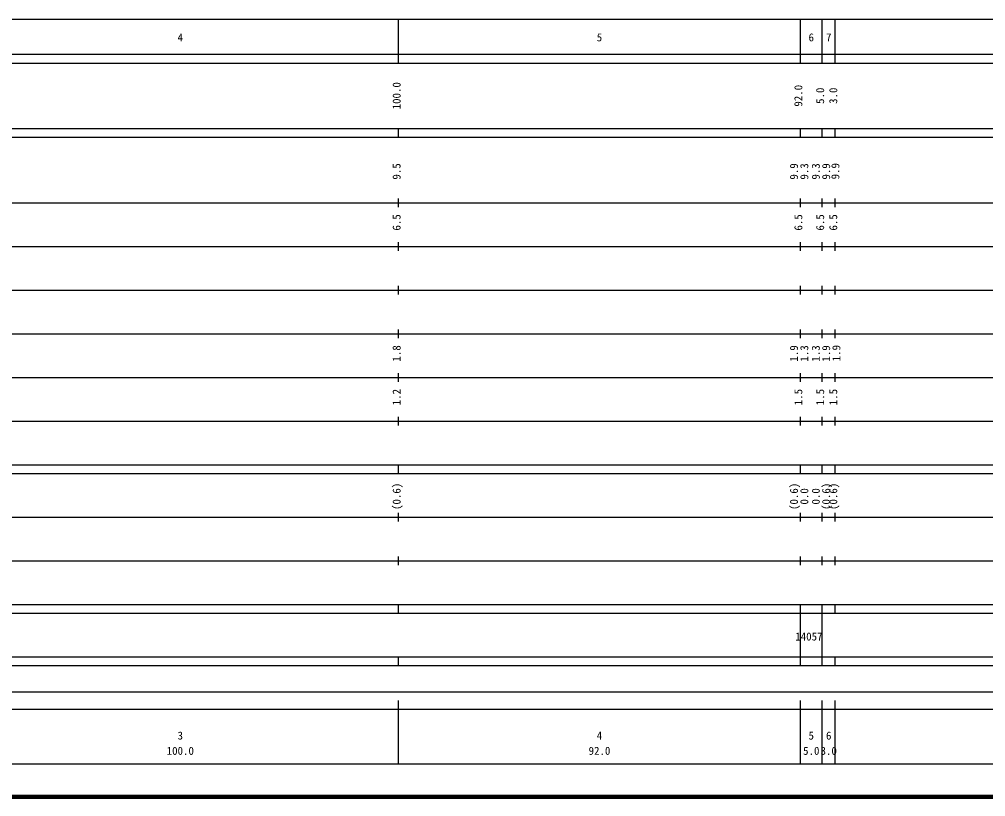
# Model space of a CAD drawing. Units: millimetres on the paper, enlarged 1000 times. Extents: x 40000 to 680000, y 20000 to 380000.
# Drawn here: x 281135 to 502446, y 20000 to 198000 of the extents above; entities that cross this region are included whole.
import ezdxf
from ezdxf.enums import TextEntityAlignment as Align

# ---------------------------------------------------------------- set-up
doc = ezdxf.new("R2010")
doc.units = ezdxf.units.MM
doc.header["$LTSCALE"] = 1000
doc.layers.add('M-TTL', color=2, linetype='Continuous', lineweight=140)
doc.layers.add('M-TTL-BAND', color=7, linetype='Continuous', lineweight=25)
doc.styles.add('ＭＳ ゴシック', font='')
doc.styles.get('ＭＳ ゴシック').set_extended_font_data('MS Gothic')

msp = doc.modelspace()

# ---------------------------------------------------------------- linework, layer by layer
at = {"layer": 'M-TTL'}
msp.add_line((40000, 20000), (680000, 20000), dxfattribs=at)
at = {"layer": 'M-TTL-BAND'}
for p, q in [((68000, 198000), (579000, 198000)), ((368000, 188000), (368000, 198000)), ((460000, 188000), (460000, 198000)), ((465000, 188000), (465000, 198000)), ((468000, 188000), (468000, 198000)), ((40000, 190000), (579000, 190000)), ((40000, 188000), (579000, 188000)), ((40000, 173000), (579000, 173000)), ((368000, 171000), (368000, 173000)), ((460000, 171000), (460000, 173000)), ((465000, 171000), (465000, 173000)), ((468000, 171000), (468000, 173000)), ((40000, 171000), (579000, 171000)), ((40000, 156000), (579000, 156000)), ((368000, 155000), (368000, 157000)), ((460000, 155000), (460000, 157000)), ((465000, 155000), (465000, 157000)), ((468000, 155000), (468000, 157000)), ((368000, 145000), (368000, 147000)), ((460000, 145000), (460000, 147000)), ((465000, 145000), (465000, 147000)), ((468000, 145000), (468000, 147000)), ((46000, 146000), (579000, 146000)), ((52000, 136000), (579000, 136000)), ((368000, 135000), (368000, 137000)), ((460000, 135000), (460000, 137000)), ((465000, 135000), (465000, 137000)), ((468000, 135000), (468000, 137000)), ((368000, 125000), (368000, 127000)), ((460000, 125000), (460000, 127000)), ((465000, 125000), (465000, 127000)), ((468000, 125000), (468000, 127000)), ((46000, 126000), (579000, 126000)), ((52000, 116000), (579000, 116000)), ((368000, 115000), (368000, 117000)), ((460000, 115000), (460000, 117000)), ((465000, 115000), (465000, 117000)), ((468000, 115000), (468000, 117000)), ((368000, 105000), (368000, 107000)), ((460000, 105000), (460000, 107000)), ((465000, 105000), (465000, 107000)), ((468000, 105000), (468000, 107000)), ((46000, 106000), (579000, 106000)), ((40000, 96000), (579000, 96000)), ((368000, 94000), (368000, 96000)), ((460000, 94000), (460000, 96000)), ((465000, 94000), (465000, 96000)), ((468000, 94000), (468000, 96000)), ((40000, 94000), (579000, 94000)), ((368000, 83000), (368000, 85000)), ((460000, 83000), (460000, 85000)), ((465000, 83000), (465000, 85000)), ((468000, 83000), (468000, 85000)), ((49000, 84000), (579000, 84000)), ((40000, 74000), (579000, 74000)), ((368000, 73000), (368000, 75000)), ((460000, 73000), (460000, 75000)), ((465000, 73000), (465000, 75000)), ((468000, 73000), (468000, 75000)), ((40000, 64000), (579000, 64000)), ((40000, 62000), (579000, 62000)), ((368000, 62000), (368000, 64000)), ((460000, 62000), (460000, 64000)), ((460000, 52000), (460000, 62000)), ((465000, 62000), (465000, 64000)), ((465000, 52000), (465000, 62000)), ((468000, 62000), (468000, 64000)), ((40000, 52000), (579000, 52000)), ((368000, 50000), (368000, 52000)), ((460000, 50000), (460000, 52000)), ((465000, 50000), (465000, 52000)), ((468000, 50000), (468000, 52000)), ((40000, 50000), (579000, 50000)), ((71000, 44000), (565000, 44000)), ((40000, 40000), (579000, 40000)), ((368000, 27500), (368000, 42000)), ((460000, 27500), (460000, 42000)), ((465000, 27500), (465000, 42000)), ((468000, 27500), (468000, 42000)), ((68000, 27500), (579000, 27500))]:
    msp.add_line(p, q, dxfattribs=at)

# ---------------------------------------------------------------- texts
at = {"layer": 'M-TTL-BAND', "style": 'ＭＳ ゴシック'}
for s, p in [('6', (462500, 192405)), ('4', (318000, 192405)), ('5', (414000, 192405)), ('7', (466500, 192405)), ('3', (318000, 32523)), ('4', (414000, 32523)), ('5', (462500, 32523)), ('6', (466500, 32523)), ('100.0', (318000, 29033)), ('92.0', (414000, 29033)), ('5.0', (462500, 29033)), ('3.0', (466500, 29033))]:
    msp.add_text(s, height=1833, dxfattribs=at).set_placement(p, align=Align.BOTTOM_CENTER)
for s, p in [('100.0', (369000, 180500)), ('92.0', (461000, 180500)), ('5.0', (466000, 180500)), ('3.0', (469000, 180500)), ('9.5', (369000, 163174)), ('9.9', (460000, 163174)), ('9.3', (462370, 163174)), ('9.3', (465000, 163174)), ('9.9', (467370, 163174)), ('9.9', (469480, 163218)), ('6.5', (369000, 151500)), ('6.5', (461000, 151500)), ('6.5', (466000, 151500)), ('6.5', (469000, 151500)), ('1.8', (369000, 121500)), ('1.9', (460000, 121500)), ('1.3', (462370, 121500)), ('1.3', (465000, 121500)), ('1.9', (467370, 121500)), ('1.9', (469709, 121555)), ('1.2', (369000, 111500)), ('1.5', (461000, 111500)), ('1.5', (466000, 111500)), ('1.5', (469000, 111500)), ('(0.6)', (369000, 88764)), ('(0.6)', (460000, 88764)), ('(0.6)', (467370, 88764)), ('(0.6)', (469000, 88764)), ('0.0', (462370, 88764)), ('0.0', (465000, 88764))]:
    msp.add_text(s, height=1833, rotation=90, dxfattribs=at).set_placement(p, align=Align.BOTTOM_CENTER)
msp.add_text('14057', height=1833, dxfattribs=at).set_placement((458842, 55207), align=Align.BOTTOM_LEFT)

doc.saveas('drawing.dxf')
